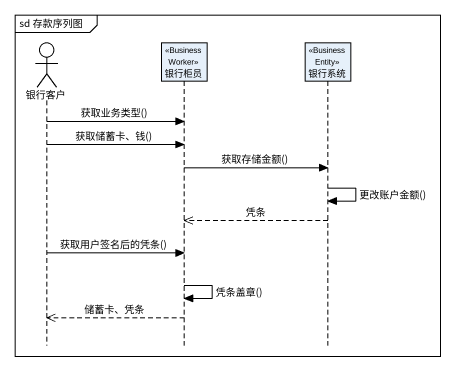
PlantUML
@startuml
mainframe sd 存款序列图
hide footbox
actor 银行客户
participant 银行柜员 <<Business Worker>>
participant 银行系统 <<Business Entity>>

银行客户 -> 银行柜员 : 获取业务类型()
银行客户 -> 银行柜员 : 获取储蓄卡、钱()
银行柜员 -> 银行系统 : 获取存储金额()
银行系统 -> 银行系统 : 更改账户金额()
银行系统 -->> 银行柜员 : 凭条
银行客户 -> 银行柜员 : 获取用户签名后的凭条()
银行柜员 -> 银行柜员 : 凭条盖章()
银行柜员 -->> 银行客户 : 储蓄卡、凭条
@enduml
